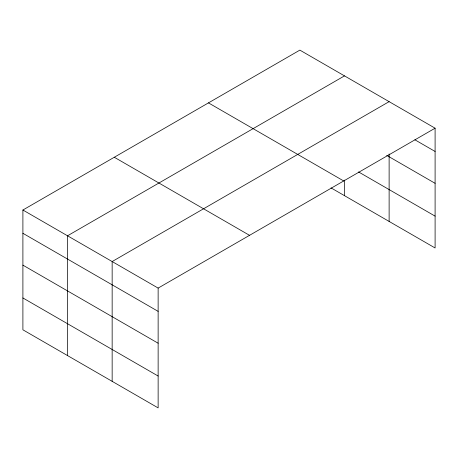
<?xml version="1.0" encoding="UTF-8"?>
<svg xmlns="http://www.w3.org/2000/svg" width="458" height="458" viewBox="0 0 458 458"><rect width="100%" height="100%" fill="white"/><g stroke="black" fill="none" stroke-linecap="round" stroke-linejoin="round"><path stroke-width="0.69" d="M389.123 153.934L389.123 221.432M331.042 187.9L435.1 247.978L435.1 128.194L299.864 50.117L22.9 210.022L22.9 329.806L158.136 407.883L158.136 288.099L22.9 210.022M344.49 75.885L67.526 235.79L67.526 355.574M389.123 101.647L112.153 261.552L112.153 381.337M158.136 288.099L435.1 128.194M414.868 139.782L435.1 151.461M386.678 155.354L435.1 183.315M358.551 171.933L435.1 216.13M208.464 102.884L343.7 180.962M114.3 157.254L249.536 235.332M22.9 233.294L158.136 311.366M22.9 265.142L158.136 343.219M22.9 297.958L158.136 376.035M344.49 180.097L344.49 195.669"/></g></svg>
